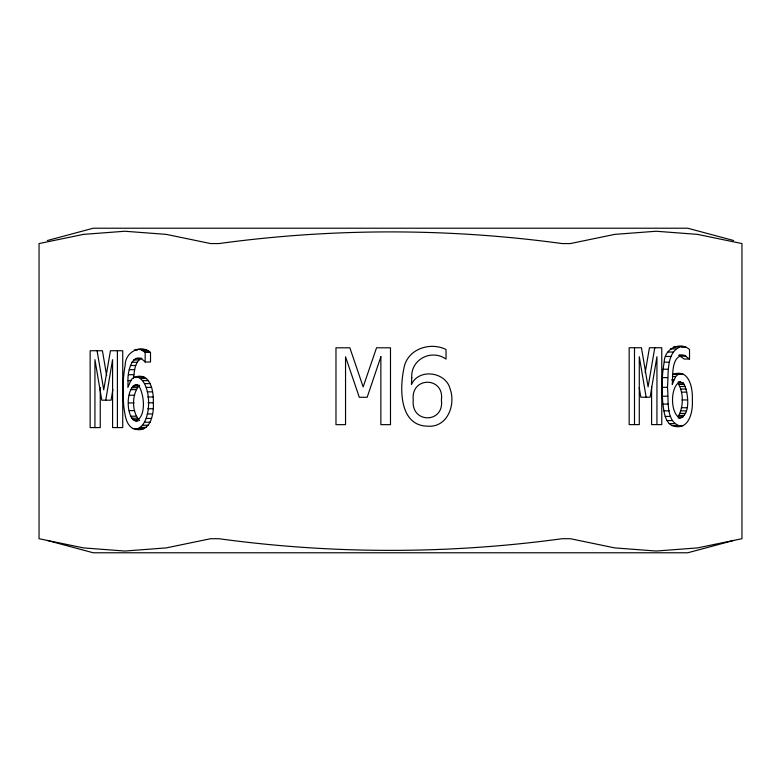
<?xml version="1.0" encoding="UTF-8"?>
<svg xmlns="http://www.w3.org/2000/svg" width="781" height="781" viewBox="0 0 781 781"><rect width="100%" height="100%" fill="white"/><g stroke="black" fill="none" stroke-linecap="round" stroke-linejoin="round"><path stroke-width="1.17" d="M128.035 380.64L127.879 387.435L131.296 379.507L133.707 377.457C150.274 371.063 153.877 391.125 153.31 402.82C154.101 415.316 149.767 434.802 132.731 428.457C125.556 424.073 125.087 414.506 123.847 407.047C122.734 393.097 122.588 378.931 125.194 365.137C125.136 352.065 140.541 344.06 150.508 352.426L150.508 362.003L145.168 362.003C132.946 348.961 127.254 371.629 128.035 380.64L131.237 380.64M680.876 373.806L672.734 374.49C689.291 368.095 692.893 388.147 692.337 399.852C693.128 412.339 688.783 431.834 671.748 425.479C664.572 421.105 664.104 411.528 662.864 404.07C661.761 390.129 661.614 375.964 664.211 362.169C664.153 349.097 679.568 341.092 689.525 349.449L689.525 359.026L684.195 359.026L678.865 355.345L684.205 355.345L689.525 359.026M680.31 426.104C665.041 421.623 668.985 399.667 667.443 387.337C668.819 374.109 665.519 350.884 681.989 346.364M135.953 429.081C152.803 425.957 152.685 380.63 136.519 376.774M683.316 416.829L677.976 416.829C683.746 407.184 683.824 392.589 677.908 383.022L683.248 383.022C688.432 390.715 691.722 417.552 678.181 417.972M138.091 420.939C124.892 422.853 124.892 382.963 138.12 384.906M139.633 420.627C131.52 412.202 131.511 393.644 139.643 385.228M133.561 378.268C134.381 371.463 134.498 362.628 140.951 358.547L135.611 358.547M105.738 400.194L112.581 359.68L112.581 427.588L122.734 427.588L122.734 350.728L110.424 350.728L103.727 389.846L97.088 350.728M112.884 389.475L111.078 400.194L101.803 400.194L94.931 359.68L94.931 427.588M645.184 372.654L649.441 347.75L661.761 347.75L661.761 424.61L651.608 424.61L651.608 387.025M654.781 347.75L648.084 386.878L641.445 347.75L629.164 347.75L629.164 424.61L639.288 424.61L639.288 356.712L646.16 397.226M678.064 374.49L675.653 376.53L672.236 384.457C673.193 375.261 670.752 355.414 684.205 355.345M135.953 420.939C146.623 416.39 144.182 394.278 138.891 385.99L135.982 384.906M47.319 240.538L93.29 228.218L687.71 228.218L733.681 240.538M733.681 540.462L687.71 552.782L93.29 552.782L47.319 540.462M683.248 383.022L680.339 381.938C669.913 385.336 669.932 414.526 680.31 417.972M681.901 346.569L684.029 346.569M673.329 346.998L678.669 346.998M681.579 347.135L685.845 347.135M670.43 348.882L675.76 348.882M137.632 349.341L145.012 349.546M134.312 349.966L137.515 349.966M139.672 349.546L146.828 350.113M141.488 350.113L143.431 351.138L148.771 351.138M667.931 352.036L673.271 352.036M143.431 351.138L145.168 352.426L150.508 352.426M679.119 355.121L682.321 355.121M680.739 356.097L686.079 356.097M665.851 356.458L671.191 356.458M139.848 358.323L141.976 358.323M133.571 359.943L138.901 359.943M664.211 362.169L669.551 362.169M131.843 362.257L137.173 362.257M130.427 365.498L135.757 365.498M663.04 369.218L668.38 369.218M129.304 369.667L134.644 369.667M683.395 374.226L675.545 373.806M128.514 374.714L133.844 374.714M672.451 376.53L675.653 376.53M139.038 377.203L144.368 377.203M133.707 377.457L136.909 377.457M662.347 377.613L667.677 377.613M141.273 378.482L146.603 378.482M671.572 379.908L673.71 379.908M143.226 380.63L148.556 380.63M678.201 381.938L680.339 381.938M144.905 383.617L150.235 383.617M679.119 384.418L684.459 384.418M134.303 385.228L137.505 385.228M132.868 386.165L138.208 386.165M680.124 386.468L685.464 386.468M146.242 387.386L151.582 387.386M662.112 387.337L667.443 387.337M131.667 387.669L136.997 387.669M680.895 389.026L686.226 389.026M130.681 389.641L136.021 389.641M147.209 391.847L152.549 391.847M681.442 392.13L686.772 392.13M129.275 395.225L134.615 395.225M662.298 396.231L667.638 396.231M147.785 396.992L153.125 396.992M681.872 399.95L687.212 399.95M147.98 402.82L153.31 402.82M128.777 402.928L134.107 402.928M662.864 404.07L668.204 404.07M681.442 407.741L686.772 407.741M147.785 408.746L153.115 408.746M129.275 410.621L134.615 410.621M663.84 410.816L669.18 410.816M680.895 410.835L686.226 410.835M680.124 413.393L685.464 413.393M147.199 413.959L152.539 413.959M679.158 415.394L684.498 415.394M130.681 416.205L136.021 416.205M665.246 416.429L670.586 416.429M678.718 417.689L681.92 417.689M131.667 418.186L136.997 418.186M146.223 418.45L151.563 418.45M132.868 419.68L138.208 419.68M134.293 420.627L137.495 420.627M666.974 420.568L672.304 420.568M144.866 422.228L150.196 422.228M669.112 423.605L674.442 423.605M143.138 425.225L148.478 425.225M671.748 425.479L677.088 425.479M680.905 425.674L683.043 425.674M141.078 427.363L146.418 427.363M132.731 428.457L141.293 429.081M138.686 428.652L144.016 428.652M639.209 387.688L640.82 397.226L650.095 397.226L656.938 356.712L656.938 424.61M106.655 375.622L102.428 350.728L90.137 350.728L90.137 427.588L100.261 427.588L100.261 387.571M634.494 347.75L634.494 424.61M145.168 352.426L145.168 362.003M117.394 350.728L117.394 427.588M411.763 377.711L411.441 384.506C418.821 367.978 445.961 371.844 450.11 388.918C455.987 404.89 447.288 427.871 427.607 426.153C399.56 425.83 399.579 389.241 403.738 369.267C406.403 349.507 429.472 341.317 446.029 349.498L446.029 359.075C431.463 348.736 410.513 359.387 411.763 377.711M441.402 399.999C444.545 423.605 410.806 423.888 413.237 399.999C410.63 376.149 444.653 376.54 441.402 399.999M380.864 356.761L367.168 397.275L359.289 397.275L345.544 356.761L345.544 424.659L335.976 424.659L335.976 347.799L349.868 347.799L363.155 386.927L376.54 347.799L390.49 347.799L390.49 424.659L380.864 424.659L380.864 356.761M83.46 234.378L39.05 243.565L39.05 538.714L83.46 547.901L124.843 551.035L166.226 547.901L210.645 538.714L218.905 538.714C332.735 554.256 448.265 554.256 562.095 538.714L570.355 538.714L614.774 547.901L656.157 551.035L697.54 547.901L741.95 538.714L741.95 243.565L697.54 234.378L656.157 231.244L614.774 234.378L570.355 243.565L562.095 243.565C448.265 228.023 332.735 228.023 218.905 243.565L210.645 243.565L166.226 234.378L124.843 231.244L83.46 234.378"/></g></svg>
